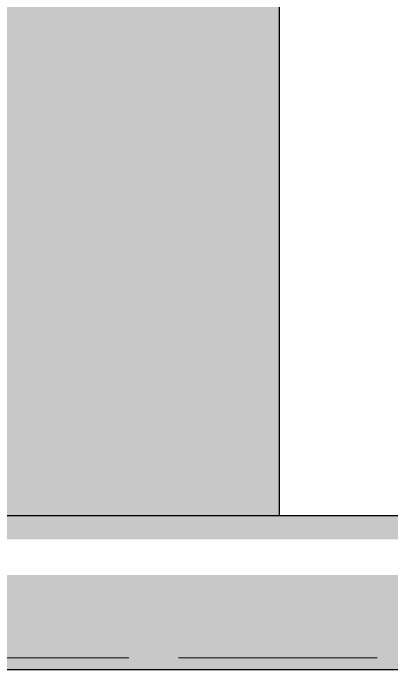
# Model space of a CAD drawing. Header units: millimetres. Extents: x -11345 to 411485, y -9810 to 73012.
# Drawn here: x 140675.2 to 140810.1, y 16881.8 to 17115.9 of the extents above; entities that cross this region are included whole.
import ezdxf

# ---------------------------------------------------------------- set-up
doc = ezdxf.new("R2010")
doc.units = ezdxf.units.MM
doc.linetypes.add('PDF_IMPORT', pattern=[1, 0.8, -0.2])
doc.layers.add('PDF _Линии', color=7, linetype='Continuous')
doc.layers.add('PDF _Стены наружные', color=7, linetype='Continuous')
doc.layers.add('PDF _Обобщенные модели', color=7, linetype='Continuous', true_color=0xb5bcbf)

msp = doc.modelspace()

# ---------------------------------------------------------------- hatches: boundary and pattern name
at = {"layer": 'PDF _Обобщенные модели', "true_color": 0xb7c0ca, "transparency": 33554559}
for points in [[(141061.96385, 16936.78877), (132220.04982, 16936.78877), (132220.04982, 16928.32355), (141061.96385, 16928.32355)], [(132220.04982, 16915.62574), (132220.04982, 16881.76489), (141061.96385, 16881.76489), (141061.96385, 16915.62574)]]:
    msp.add_hatch(color=9, dxfattribs=at).paths.add_polyline_path(points)
at = {"layer": 'PDF _Стены наружные', "true_color": 0xb6c1cb, "transparency": 33554687}
msp.add_hatch(color=9, dxfattribs=at).paths.add_polyline_path([(140769.91404, 17910.28816), (140617.54022, 17910.28816), (140617.54022, 18007.6381), (139415.4801, 18007.6381), (139415.4801, 16936.78877), (140769.91404, 16936.78877)])

# ---------------------------------------------------------------- linework, layer by layer
at = {"layer": 'PDF _Линии', "lineweight": 30}
msp.add_lwpolyline([(139669.43646, 16936.78877), (139669.43646, 17910.28816), (140769.91404, 17910.28816), (140769.91404, 16936.78877)], dxfattribs=at)
at = {"layer": 'PDF _Линии', "lineweight": 30, "ltscale": 88.431292}
for points in [[(132220.04982, 16936.78877), (157518.33617, 16936.78877)], [(157518.33617, 16881.76489), (132220.04982, 16881.76489)]]:
    msp.add_lwpolyline(points, dxfattribs=at)
at = {"layer": 'PDF _Обобщенные модели', "color": 7, "linetype": 'PDF_IMPORT', "lineweight": 18, "ltscale": 88.431292}
msp.add_lwpolyline([(157518.33617, 16885.99749), (132220.04982, 16885.99749)], dxfattribs=at)

doc.saveas('drawing.dxf')
